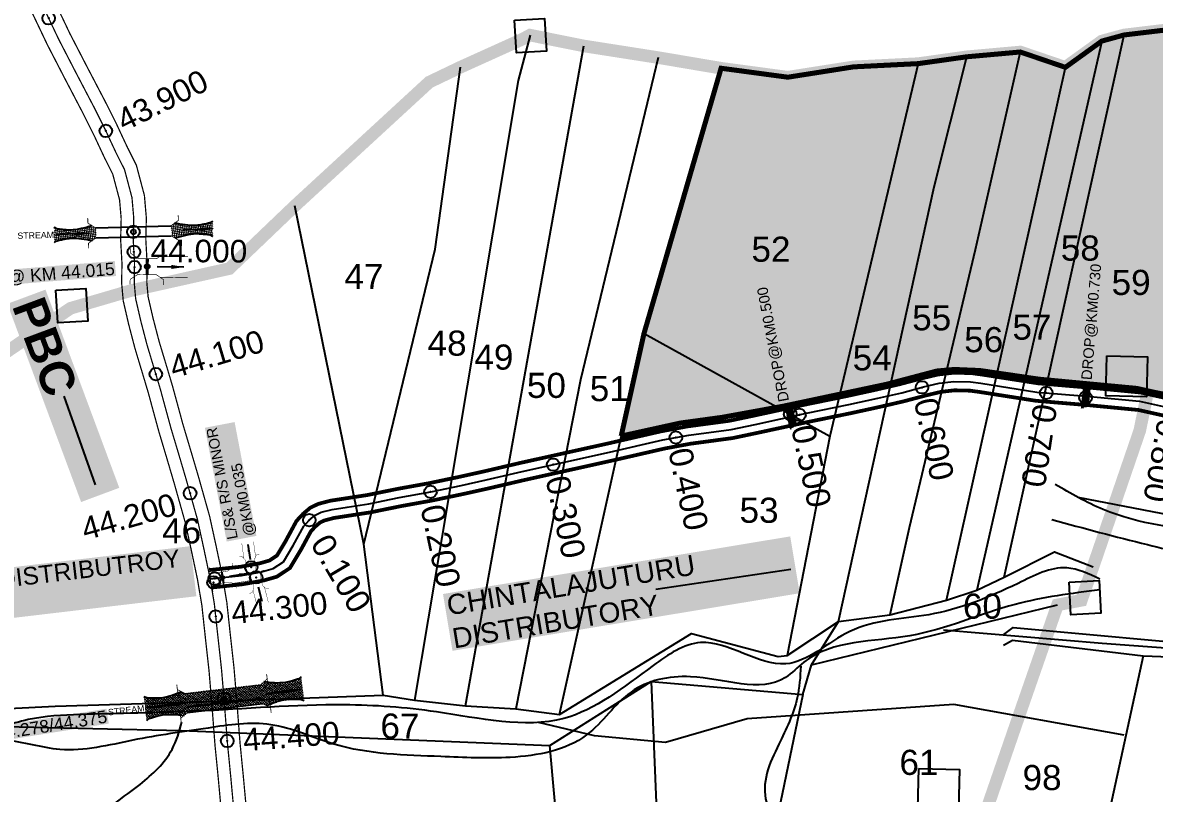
# Model space of a CAD drawing. Header units: inches. Extents: x 204181 to 273365, y 1587708 to 1600456.
# Drawn here: x 206651 to 207552, y 1595869 to 1596483 of the extents above; entities that cross this region are included whole.
import ezdxf
from ezdxf.enums import TextEntityAlignment as Align

# ---------------------------------------------------------------- set-up
doc = ezdxf.new("R2010")
doc.units = ezdxf.units.IN
doc.header["$LTSCALE"] = 15
doc.header["$MEASUREMENT"] = 0
doc.header["$PDMODE"] = 32
doc.header["$PDSIZE"] = 10
doc.linetypes.add('ACAD_ISO02W100', pattern=[15, 12, -3])
doc.linetypes.add('HIDDEN2', pattern=[0.1875, 0.125, -0.0625])
for name, color, linetype in [('BOUNDRY STONES', 240, 'Continuous'), ('CANAL1', 7, 'Continuous'), ('CSMark', 72, 'Continuous'), ('PAPER SIZE', 5, 'Continuous'), ('PLOT NOS', 7, 'Continuous'), ('PLOTS', 7, 'Continuous'), ('PLOTS NO', 7, 'Continuous'), ('RE REMARKS', 7, 'Continuous'), ('ROADS', 1, 'Continuous'), ('STREAM', 4, 'Continuous'), ('STREAMS', 4, 'Continuous'), ('STRUCTURE', 5, 'Continuous'), ('text2', 7, 'Continuous'), ('VILLAGE BOUNDARY STONES', 1, 'Continuous'), ('VILLAGE BOUNDRY', 5, 'Continuous'), ('WUA-16', 3, 'Continuous')]:
    doc.layers.add(name, color=color, linetype=linetype)
doc.styles.get("Standard").update_dxf_attribs({"font": 'arial.ttf'})
doc.dimstyles.get("Standard").update_dxf_attribs({"dimtxt": 0.18, "dimasz": 0.18, "dimexe": 0.18, "dimexo": 0.0625, "dimgap": 0.09, "dimtad": 0, "dimtih": 1, "dimtoh": 1, "dimdec": 4, "dimzin": 0, "dimdsep": 46, "dimtxsty": 'Standard', "dimcen": 0.09, "dimadec": 0, "dimazin": 0, "dimtfac": 1, "dimtdec": 4, "dimtofl": 0, "dimtmove": 0, "dimatfit": 3, "dimfxl": 1, "dimtolj": 1, "dimtzin": 0, "dimarcsym": 0})

# ---------------------------------------------------------------- blocks, each defined once
blk = doc.blocks.new('DROP')
h = blk.add_hatch()
h.set_pattern_fill('ANSI31', color=1, scale=10, angle=45)
h.set_pattern_definition([(90, (-324.4106834783561, -25.76868160369899), (-1.25, 0), [])])
h.paths.add_polyline_path([(-9.851358085657807, -4.339867194039471), (-13.79075268379233, 4.092655639052694), (13.79075268379233, 4.092655639052694), (10.24151515825361, -4.339867194039471)])
at = {"layer": 'STRUCTURE', "color": 5, "const_width": 0.4899999999999998}
blk.add_lwpolyline([(-9.851358085657807, -4.339867194039471), (-13.79075268379233, 4.092655639052694), (13.79075268379233, 4.092655639052694), (10.24151515825361, -4.339867194039471), (-9.851358085657807, -4.339867194039471)], dxfattribs=at)
at = {"layer": 'STRUCTURE', "color": 5}
blk.add_circle((0, 0), 1.327527396726509, dxfattribs=at)
blk = doc.blocks.new('OT')
at = {"layer": 'STRUCTURE', "color": 190}
for points, const_width in [([(769775.1632526309, 1706601.817433925), (769775.1632526309, 1706597.817433925), (769769.1632526309, 1706593.817433925), (769761.7677420232, 1706593.817433925), (769754.3722314156, 1706593.817433925), (769748.3722314156, 1706597.817433925), (769748.3722314156, 1706601.817433925)], 0.5), ([(769751.3722314156, 1706595.817433925), (769729.4096428133, 1706595.817433925)], 0.5), ([(769761.7677420232, 1706593.817433925), (769761.7677420232, 1706581.01748457)], 2.5), ([(769751.3722314156, 1706579.01748457), (769729.4096428133, 1706579.01748457)], 0.5), ([(769748.3722314156, 1706573.01748457), (769748.3722314156, 1706577.01748457), (769754.3722314156, 1706581.01748457), (769761.7677420232, 1706581.01748457), (769761.7677420232, 1706581.01748457), (769761.7677420232, 1706581.01748457), (769769.1632526309, 1706581.01748457), (769775.1632526309, 1706577.01748457), (769775.1632526309, 1706573.01748457)], 0.5)]:
    blk.add_lwpolyline(points, dxfattribs=dict(at, const_width=const_width))
at = {"layer": 'STRUCTURE', "color": 0}
blk.add_circle((769761.7677420232, 1706587.417459247), 1.872905908036046, dxfattribs=at)
blk.add_leader([(769732.5849464284, 1706587.417459247), (769753.838058634, 1706587.417459247)], dimstyle='Standard', override={"dimasz": 10, "dimgap": 0.09, "dimtad": 0}, dxfattribs=at)
blk = doc.blocks.new('UT')
at = {"layer": 'STRUCTURE'}
h = blk.add_hatch(dxfattribs=at)
h.set_pattern_fill('DASH', color=150, scale=7.999999999999998, angle=-39.62775206685995, style=0)
h.set_pattern_definition([(320.37224793314, (-4370.464045089087, -6260.881149863359), (1.408001531132492, 0.1324072820072919), [0.9999999999999998, -0.9999999999999998])])
h.paths.add_polyline_path([(765162.9675066409, 1700681.885966053), (765165.5706946704, 1700680.616418319), (765167.2115574566, 1700680.268093512), (765169.1204505624, 1700680.006090325), (765172.4158343371, 1700679.627599867), (765176.4119631688, 1700679.345266073), (765179.5041916154, 1700679.470832215), (765183.0623928958, 1700679.941976878), (765187.653863331, 1700680.880728189), (765188.8854408305, 1700681.172290679), (765193.0594222734, 1700682.222896261), (765196.0594222734, 1700680.222896261), (765196.0594222732, 1700672.222896261), (765193.059422273, 1700670.222896261), (765190.5057321201, 1700670.796857346), (765188.1290725247, 1700671.306258218), (765185.4941448105, 1700671.815650651), (765183.6163483107, 1700672.12764564), (765180.9986007552, 1700672.46166047), (765180.3290960666, 1700672.523134715), (765178.4873260654, 1700672.631123998), (765176.6762091704, 1700672.636509361), (765174.5831391418, 1700672.500406373), (765172.534028191, 1700672.254105192), (765170.4159507004, 1700671.954846333), (765168.4528082367, 1700671.66088667), (765166.101004961, 1700671.20675446), (765164.9649718658, 1700670.843101195), (765162.9701249787, 1700669.702226759)])
h.paths.add_polyline_path([(765259.0594222734, 1700682.22289626), (765256.0594222734, 1700680.22289626), (765256.0594222732, 1700672.22289626), (765259.0594222732, 1700670.22289626), (765261.9351070337, 1700670.954361328), (765264.4002490969, 1700671.550062475), (765266.3788792096, 1700671.989210923), (765269.093032495, 1700672.510050664), (765272.6518334274, 1700672.97822495), (765276.0687944656, 1700673.093904169), (765278.5781092133, 1700672.933545554), (765281.1683763347, 1700672.653460775), (765283.8680040132, 1700672.3279393), (765286.4420291914, 1700671.859000532), (765287.9990189318, 1700671.256817373), (765289.1513379057, 1700670.559826468), (765289.1487195679, 1700682.743565763), (765287.5893077053, 1700681.791647122), (765285.7373813264, 1700681.170064355), (765283.0007571635, 1700680.681356852), (765281.1888035367, 1700680.417637402), (765276.6898998322, 1700679.872435108), (765272.6690061819, 1700679.859315587), (765268.7030904231, 1700680.287947755), (765264.817948322, 1700680.971872088), (765261.162969874, 1700681.748857019)])
at = {"layer": 'STRUCTURE', "color": 150, "const_width": 0.6280741461245082}
for points in [[(765190.0594222734, 1700688.222896261), (765190.0594222734, 1700684.222896261), (765196.0594222734, 1700680.222896261), (765256.0594222734, 1700680.22289626), (765262.0594222734, 1700684.22289626), (765262.0594222734, 1700688.22289626)], [(765190.0594222732, 1700664.222896261), (765190.0594222732, 1700668.222896261), (765196.0594222732, 1700672.222896261), (765256.0594222732, 1700672.22289626), (765262.0594222732, 1700668.22289626), (765262.0594222732, 1700664.22289626)]]:
    blk.add_lwpolyline(points, dxfattribs=at)
at = {"layer": 'STRUCTURE', "color": 150}
for points in [[(765196.0594222734, 1700680.222896261), (765256.0594222734, 1700680.22289626)], [(765196.0594222732, 1700672.222896261), (765256.0594222732, 1700672.22289626)], [(765196.0594222732, 1700672.222896261), (765256.0594222732, 1700672.22289626)]]:
    blk.add_lwpolyline(points, dxfattribs=at)
at = {"layer": 'STRUCTURE', "color": 0}
blk.add_circle((765226.0594222733, 1700676.222896261), 1.88981828804203, dxfattribs=at)
at = {"layer": 'STRUCTURE', "color": 150}
for points in [[(765162.9675066409, 1700681.885966053), (765164.358628801, 1700681.068441708), (765167.8770977717, 1700680.169164927), (765171.232134209, 1700679.760402754), (765176.060009073, 1700679.351640581), (765184.7336071001, 1700680.250917361), (765193.0594222735, 1700682.222896261)], [(765289.1487195679, 1700682.743565763), (765287.7814574724, 1700681.886733643), (765284.290041913, 1700680.887563977), (765280.948015412, 1700680.383366718), (765276.1337485436, 1700679.837201234), (765267.4380478043, 1700680.488960477), (765259.0594222734, 1700682.22289626)], [(765162.9701249787, 1700669.702226759), (765164.3373870743, 1700670.559058879), (765167.8288026336, 1700671.558228544), (765171.1708291346, 1700672.062425803), (765175.985096003, 1700672.608591288), (765184.6807967423, 1700671.956832044), (765193.0594222732, 1700670.222896261)], [(765289.1513379057, 1700670.559826468), (765287.7602157457, 1700671.377350814), (765284.2417467749, 1700672.276627594), (765280.8867103376, 1700672.685389768), (765276.0588354736, 1700673.09415194), (765267.3852374465, 1700672.19487516), (765259.0594222731, 1700670.22289626)]]:
    blk.add_spline(points, degree=3, dxfattribs=at)
at = {"layer": 'STRUCTURE', "color": 0}
blk.add_text('STREAM', height=5, dxfattribs=at).set_placement((765148.2464563532, 1700675.806984554), align=Align.MIDDLE_CENTER)
for points in [[(765190.8848369633, 1700675.966282922), (765164.2099887003, 1700675.833849112)], [(765289.2568244911, 1700676.692727373), (765265.4033313843, 1700676.382461722)]]:
    blk.add_leader(points, dimstyle='Standard', override={"dimasz": 10, "dimgap": 0.09, "dimtad": 0}, dxfattribs=at)
blk = doc.blocks.new('SLB')
at = {"layer": 'STRUCTURE'}
h = blk.add_hatch(dxfattribs=at)
h.set_pattern_fill('DOTS', color=6, scale=20, angle=320.3722479339738, style=0)
h.set_pattern_definition([(320.3722479339738, (-159.4326987297973, -72.95644191955216), (1.278624159801223, 0.5641323053793466), [0, -1.25])])
h.paths.add_polyline_path([(769699.5186717048, 1706871.072614055), (769699.5186717047, 1706861.072614055), (769729.1055765299, 1706861.072614055), (769732.1055765299, 1706863.072614055), (769792.1055765299, 1706863.072614054), (769795.1055765299, 1706861.072614054), (769824.692481355, 1706861.072614054), (769824.6924813552, 1706871.072614054), (769795.10557653, 1706871.072614054), (769792.10557653, 1706869.072614054), (769732.10557653, 1706869.072614055), (769729.10557653, 1706871.072614055)])
at = {"layer": 'STRUCTURE', "color": 6, "const_width": 0.6280741461245082}
for points in [[(769726.10557653, 1706877.072614055), (769726.10557653, 1706873.072614055), (769732.10557653, 1706869.072614055), (769792.10557653, 1706869.072614054), (769798.10557653, 1706873.072614054), (769798.10557653, 1706877.072614054)], [(769726.1055765299, 1706855.072614055), (769726.1055765299, 1706859.072614055), (769732.1055765299, 1706863.072614055), (769792.1055765299, 1706863.072614054), (769798.1055765299, 1706859.072614054), (769798.1055765299, 1706855.072614054)]]:
    blk.add_lwpolyline(points, dxfattribs=at)
at = {"layer": 'STRUCTURE', "color": 6, "linetype": 'ACAD_ISO02W100', "ltscale": 0.5, "const_width": 0.5}
for points in [[(769699.5186717048, 1706871.072614055), (769729.10557653, 1706871.072614055)], [(769795.10557653, 1706871.072614054), (769824.6924813552, 1706871.072614054)], [(769699.5186717047, 1706861.072614055), (769729.1055765299, 1706861.072614055)], [(769795.1055765299, 1706861.072614054), (769824.692481355, 1706861.072614054)]]:
    blk.add_lwpolyline(points, dxfattribs=at)
at = {"layer": 'STRUCTURE', "color": 6}
blk.add_lwpolyline([(769732.1055765299, 1706863.072614055), (769792.1055765299, 1706863.072614054)], dxfattribs=at)
blk.add_lwpolyline([(769732.1055765299, 1706863.072614055), (769792.1055765299, 1706863.072614054)], dxfattribs=at)
at = {"layer": 'STRUCTURE', "color": 0}
blk.add_circle((769762.10557653, 1706866.072614054), 1.244237561477348, dxfattribs=at)
for points in [[(769703.7546974146, 1706866.04706475), (769726.6638708343, 1706866.04706475)], [(769818.6333223742, 1706865.844362141), (769795.7241489545, 1706865.844362142)]]:
    blk.add_leader(points, dimstyle='Standard', override={"dimasz": 10, "dimgap": 0.09, "dimtad": 0}, dxfattribs=at)
blk = doc.blocks.new('SP')
at = {"layer": 'STRUCTURE'}
h = blk.add_hatch(dxfattribs=at)
h.set_pattern_fill('DASH', color=256, scale=8, style=0)
h.set_pattern_definition([(0, (0, 0), (1, 1), [1, -1])])
edge = h.paths.add_edge_path()
edge.add_spline(control_points=[(769825.6998846318, 1706742.149716115), (769825.2538849328, 1706741.843835173), (769823.8040903579, 1706740.84951941), (769820.9116115965, 1706740.271124796), (769817.0237254978, 1706739.724816793), (769811.4058651323, 1706738.909695662), (769803.9999883493, 1706739.727929385), (769798.3893081942, 1706740.999362314), (769795.6105873373, 1706741.629046613)], knot_values=[0, 0, 0, 0, 1.613557225511201, 5.245130249365884, 8.62497580946186, 13.47012412667009, 22.1902159530602, 30.74637742218671, 30.74637742218671, 30.74637742218671, 30.74637742218671], degree=3, periodic=0)
edge.add_line((769795.6105873375, 1706741.629046612), (769792.6105873379, 1706739.629046612))
edge.add_line((769792.6105873379, 1706739.629046612), (769732.6105873376, 1706739.629046612))
edge.add_line((769732.6105873376, 1706739.629046612), (769729.6105873374, 1706741.629046612))
edge.add_spline(control_points=[(769729.6105873374, 1706741.629046612), (769726.8509375289, 1706740.920438928), (769721.2787648587, 1706739.489647107), (769713.899210699, 1706738.460716713), (769708.2604048095, 1706739.11542709), (769704.3585304887, 1706739.550728751), (769701.4507450095, 1706740.04646792), (769699.9732063155, 1706740.999068337), (769699.5186717048, 1706741.292116404)], knot_values=[0, 0, 0, 0, 8.556161469055684, 17.27625329548356, 22.12140161274031, 25.50124717275726, 29.13282019658805, 30.74637742212953, 30.74637742212953, 30.74637742212953, 30.74637742212953], degree=3, periodic=0)
edge.add_line((769699.5186717048, 1706741.292116404), (769699.5186717048, 1706722.106659352))
edge.add_spline(control_points=[(769699.5212900428, 1706722.10837711), (769699.9672897417, 1706722.414258052), (769701.4170843166, 1706723.408573815), (769704.3095630779, 1706723.986968429), (769708.1974491772, 1706724.533276432), (769713.8153095418, 1706725.348397563), (769721.2211863253, 1706724.530163841), (769726.8318664806, 1706723.258730911), (769729.6105873373, 1706722.629046612)], knot_values=[0, 0, 0, 0, 1.613557225511201, 5.245130249365884, 8.62497580946186, 13.47012412667009, 22.1902159530602, 30.74637742218671, 30.74637742218671, 30.74637742218671, 30.74637742218671], degree=3, periodic=0)
edge.add_line((769729.610587337, 1706722.629046612), (769732.6105873372, 1706724.629046612))
edge.add_line((769732.6105873372, 1706724.629046612), (769792.6105873372, 1706724.629046612))
edge.add_line((769792.6105873372, 1706724.629046612), (769795.6105873372, 1706722.629046612))
edge.add_spline(control_points=[(769795.6105873372, 1706722.629046612), (769798.3702371457, 1706723.337654297), (769803.9424098157, 1706724.768446117), (769811.3219639753, 1706725.797376512), (769816.9607698652, 1706725.142666135), (769820.8626441859, 1706724.707364474), (769823.7704296648, 1706724.211625304), (769825.247968359, 1706723.259024888), (769825.7025029698, 1706722.965976821)], knot_values=[0, 0, 0, 0, 8.556161469055684, 17.27625329548356, 22.12140161274031, 25.50124717275726, 29.13282019658805, 30.74637742212953, 30.74637742212953, 30.74637742212953, 30.74637742212953], degree=3, periodic=0)
edge.add_line((769825.7025029698, 1706722.965976821), (769825.6998846318, 1706742.149716115))
h.paths.add_polyline_path([(769764.1611842603, 1706732.129046612, -1), (769761.0599904143, 1706732.129046612, -1)], flags=0)
h.paths.add_polyline_path([(769761.0599904143, 1706732.129046612, 1), (769764.1611842603, 1706732.129046612, 1)], flags=16)
at = {"layer": 'STRUCTURE', "const_width": 0.6280741461245082}
for points in [[(769726.6105873373, 1706747.629046612), (769726.6105873373, 1706743.629046612), (769732.6105873373, 1706739.629046612), (769792.6105873373, 1706739.629046612), (769798.6105873373, 1706743.629046612), (769798.6105873373, 1706747.629046612)], [(769726.6105873373, 1706716.629046612), (769726.6105873373, 1706720.629046612), (769732.6105873373, 1706724.629046612), (769792.6105873373, 1706724.629046612), (769798.6105873373, 1706720.629046612), (769798.6105873373, 1706716.629046612)]]:
    blk.add_lwpolyline(points, dxfattribs=at)
at = {"layer": 'STRUCTURE', "color": 3}
blk.add_lwpolyline([(769732.6105873373, 1706724.629046612), (769792.6105873373, 1706724.629046612)], dxfattribs=at)
blk.add_lwpolyline([(769732.6105873373, 1706724.629046612), (769792.6105873373, 1706724.629046612)], dxfattribs=at)
at = {"layer": 'STRUCTURE', "color": 0}
blk.add_circle((769762.6105873373, 1706732.129046612), 1.550596922985278, dxfattribs=at)
at = {"layer": 'STRUCTURE'}
for points in [[(769699.5186717048, 1706741.292116404), (769700.9097938648, 1706740.474592058), (769704.4282628357, 1706739.575315278), (769707.783299273, 1706739.166553105), (769712.611174137, 1706738.757790932), (769721.284772164, 1706739.657067712), (769729.6105873374, 1706741.629046612)], [(769825.6998846318, 1706742.149716115), (769824.3326225362, 1706741.292883995), (769820.8412069769, 1706740.29371433), (769817.4991804758, 1706739.789517071), (769812.6849136075, 1706739.243351586), (769803.9892128682, 1706739.89511083), (769795.6105873373, 1706741.629046613)], [(769699.5212900428, 1706722.10837711), (769700.8885521383, 1706722.96520923), (769704.3799676977, 1706723.964378895), (769707.7219941987, 1706724.468576154), (769712.536261067, 1706725.014741639), (769721.2319618064, 1706724.362982395), (769729.6105873373, 1706722.629046612)], [(769825.7025029698, 1706722.965976821), (769824.3113808098, 1706723.783501166), (769820.7929118389, 1706724.682777947), (769817.4378754016, 1706725.09154012), (769812.6100005376, 1706725.500302293), (769803.9364025106, 1706724.601025512), (769795.6105873372, 1706722.629046612)]]:
    blk.add_spline(points, degree=3, dxfattribs=at)
at = {"layer": 'STRUCTURE', "color": 0}
blk.add_text('STREAM', height=5, dxfattribs=at).set_placement((769684.2926106098, 1706732.094091512), align=Align.MIDDLE_CENTER)
for points in [[(769727.4360020272, 1706732.129046612), (769700.7611537643, 1706732.129046612)], [(769824.3666876926, 1706732.129046612), (769800.5131945858, 1706732.129046612)]]:
    blk.add_leader(points, dimstyle='Standard', override={"dimasz": 10, "dimgap": 0.09, "dimtad": 0}, dxfattribs=at)
blk = doc.blocks.new('PBC')
at = {"layer": 'STRUCTURE', "color": 5, "insert": (13.58418735620216, 8.749394984683022), "char_height": 30, "width": 181.0570371527063, "attachment_point": 1, "rotation": 325.634693942822, "bg_fill": 1, "box_fill_scale": 1.1, "bg_fill_color": 7, "bg_fill_true_color": 16777215, "bg_fill_transparency": 0}
blk.add_mtext('{\\fArial|b1|i0|c0|p34;\\C256;PBC}', dxfattribs=at)
at = {"layer": 'PAPER SIZE'}
blk.add_leader([(148.598555829667, -102.5206254196819), (80.64541452931007, -54.71103890542872)], dimstyle='Standard', override={"dimasz": 40, "dimgap": 0.09, "dimtad": 0, "dimtfill": 2, "dimtfillclr": 5}, dxfattribs=at)

msp = doc.modelspace()

# ---------------------------------------------------------------- hatches: boundary and pattern name
at = {"layer": 'PLOTS NO', "true_color": 0xcd6928}
h = msp.add_hatch(color=32, dxfattribs=at)
h.dxf.hatch_style = 1
h.paths.add_polyline_path([(207127.4597294363, 1596153.455761267), (207145.6428652256, 1596235.252509126), (207206.9666922043, 1596446.287720983), (207260.0639995065, 1596439.152514594), (207312.4714117706, 1596447.391862278), (207363.8930098236, 1596449.969798792), (207402.5991926745, 1596455.41903357), (207445.0731421029, 1596459.224233862), (207480.9410239084, 1596447.002887761), (207509.9373912915, 1596467.912702755), (207527.6764014335, 1596472.779752358), (207606.5096300784, 1596482.207382849), (207603.493523836, 1596467.464182573), (207669.8156533305, 1596458.915131141), (207682.3351056129, 1596458.608649144), (207833.4613445201, 1596442.607882465), (207947.0416965474, 1596399.869614247), (208001.7991995981, 1596349.913816313), (208125.4204504414, 1596185.592090101), (208215.229012894, 1596101.283150289), (208259.5140380694, 1596053.538546068), (208443.8280624817, 1595954.197811669), (208443.7060950835, 1595918.64096761), (208364.9591804433, 1595937.208657583), (208257.5823023192, 1595934.924242948), (208120.4045707128, 1595933.583183618), (208086.2405347154, 1595990.358816808), (208062.4195740779, 1596009.112039684), (208031.7998834186, 1596020.986015268), (207878.7063473276, 1596068.882270328), (207815.8605528049, 1596087.649584071), (207819.4871809663, 1596124.494942278), (207814.450323491, 1596133.353902593), (207806.5927552236, 1596138.588713443), (207747.3304687527, 1596149.941757206), (207552.4010963133, 1596188.153176559), (207537.8809667912, 1596191.389988529), (207460.0190354043, 1596198.731007513), (207412.9448622383, 1596205.630584375), (207392.5078215431, 1596206.499377751), (207378.5444709794, 1596205.219367701), (207338.843206136, 1596194.72554413), (207256.2468884517, 1596177.204465383), (207207.8775990128, 1596168.379602815), (207174.4274892326, 1596163.796736579)])

# ---------------------------------------------------------------- linework, layer by layer
at = {"layer": 'BOUNDRY STONES'}
for points in [[(207513.8766441178, 1596217.250363799), (207546.3261536575, 1596216.45598476), (207545.5513878498, 1596184.807654135), (207513.1018783101, 1596185.602033174)], [(207364.2120113281, 1595888.911732072), (207396.6615208677, 1595888.117353033), (207395.88675506, 1595856.469022409), (207363.4372455203, 1595857.263401448)]]:
    msp.add_lwpolyline(points, close=True, dxfattribs=at)
at = {"layer": 'CANAL1', "color": 1, "ltscale": 4, "const_width": 1}
for points in [[(206673.9031596815, 1596505.063039916), (206688.6614609309, 1596474.049536843), (206702.1671038554, 1596447.877882268), (206716.899178685, 1596419.705193739), (206725.8519490054, 1596401.827971848), (206734.433963959, 1596383.446649031), (206741.631255034, 1596369.159015005), (206748.0405540299, 1596345.026705103), (206749.5805527431, 1596327.283572434), (206749.1597064902, 1596310.00263625), (206750.1765524963, 1596291.55086887), (206749.972721998, 1596275.751036849), (206750.9865012001, 1596264.342400185), (206754.9194526673, 1596247.300246739), (206759.7981794901, 1596228.634839644), (206765.879804502, 1596208.451025128), (206770.3749953638, 1596193.41896969), (206778.7143685951, 1596162.726596043), (206785.2482123608, 1596140.854544083), (206791.1144703395, 1596120.932956841), (206799.9491038632, 1596089.56485143), (206805.1063598972, 1596065.959707267), (206809.9822011777, 1596042.832296833), (206813.6022090313, 1596021.32922502), (206816.2846045327, 1595996.543364627), (206819.374090756, 1595968.647594027), (206821.8830639469, 1595938.598240565), (206824.193008202, 1595908.547022772), (206826.6086295647, 1595884.252232435), (206828.9026448577, 1595859.286777499)], [(206655.9408403185, 1596496.264960084), (206670.7405390691, 1596465.164463156), (206684.4188961446, 1596438.658117732), (206699.094821315, 1596410.592806261), (206707.8460509946, 1596393.118028153), (206716.438036041, 1596374.715350969), (206722.834744966, 1596362.016984995), (206728.2654459702, 1596341.569294897), (206729.5594472569, 1596326.660427566), (206729.1462935099, 1596309.695363751), (206730.1694475038, 1596291.12913113), (206729.961278002, 1596274.992963151), (206731.1874987999, 1596261.193599815), (206735.4965473327, 1596242.521753261), (206740.5418205099, 1596223.219160355), (206746.724195498, 1596202.700974872), (206751.1410046362, 1596187.93103031), (206759.4796314048, 1596157.241403958), (206766.0737876393, 1596135.167455917), (206771.8955296605, 1596115.397043159), (206780.5368961368, 1596084.71514857), (206785.5516401028, 1596061.762292733), (206790.3277988223, 1596039.107703167), (206793.7817909686, 1596018.59077498), (206796.4033954673, 1595994.366635373), (206799.465909244, 1595966.714405973), (206801.9469360531, 1595936.999759436), (206804.268991798, 1595906.790977228), (206806.6993704353, 1595882.347767565), (206809.0153551422, 1595857.143222501)]]:
    msp.add_lwpolyline(points, dxfattribs=at)
at = {"layer": 'CANAL1', "color": 1, "linetype": 'HIDDEN2', "ltscale": 4, "const_width": 1}
msp.add_lwpolyline([(206664.922, 1596500.664), (206679.701, 1596469.607), (206693.293, 1596443.268), (206707.997, 1596415.149), (206716.849, 1596397.473), (206725.436, 1596379.081), (206732.233, 1596365.588), (206738.153, 1596343.298), (206739.57, 1596326.972), (206739.153, 1596309.849), (206739.6906275861, 1596300.093167656), (206740.173, 1596291.34), (206739.967, 1596275.372), (206741.087, 1596262.768), (206745.208, 1596244.911), (206750.17, 1596225.927), (206756.302, 1596205.576), (206760.758, 1596190.675), (206769.097, 1596159.984), (206775.661, 1596138.011), (206781.505, 1596118.165), (206790.243, 1596087.14), (206795.329, 1596063.861), (206800.155, 1596040.97), (206803.692, 1596019.96), (206806.344, 1595995.455), (206809.42, 1595967.681), (206811.915, 1595937.799), (206813.9927248734, 1595910.768840053), (206814.231, 1595907.669), (206816.654, 1595883.3), (206818.959, 1595858.215)], dxfattribs=at)
at = {"layer": 'CANAL1', "color": 200, "linetype": 'ByBlock', "ltscale": 40, "const_width": 3}
for points in [[(206799.5582646966, 1596046.772544295), (206824.2175888821, 1596049.368054231), (206839.6916148123, 1596052.138185063), (206847.5173844684, 1596054.371811409), (206853.5154829063, 1596058.337237139), (206860.3543895801, 1596069.737182773), (206869.1148743583, 1596085.949186248), (206874.420729935, 1596091.622000091), (206880.0756928583, 1596096.40659573), (206886.394024691, 1596099.457046713), (206895.9857605965, 1596101.984598742), (206908.3810812069, 1596103.892522094), (206925.4036453213, 1596106.511758991), (206949.499765904, 1596111.425633984), (206974.7658362764, 1596115.986217143), (206998.7548754601, 1596121.015711866), (207018.482113323, 1596125.391242308), (207047.0916166976, 1596132.081360018), (207116.5867485717, 1596147.484713946), (207159.3111429303, 1596157.276159671), (207180.2865778753, 1596161.186334904), (207213.7621896241, 1596165.666576064), (207232.4990365522, 1596169.610293491), (207273.4496129247, 1596178.44451668), (207307.1367614291, 1596185.333910963), (207330.2916415063, 1596190.384599059), (207348.9874120611, 1596194.741588568), (207366.2833322052, 1596199.321066298), (207379.3913057936, 1596202.445671584), (207391.8747617258, 1596203.906902473), (207406.1074565004, 1596203.596731412), (207414.6834548293, 1596202.435926905), (207459.0980436312, 1596195.475572875), (207501.2815007966, 1596191.942953381), (207541.1604864641, 1596188.10380414), (207572.2582005079, 1596181.214610303)], [(206801.0237353035, 1596032.849455705), (206826.1864111178, 1596035.497945769), (206842.8543851878, 1596038.481814937), (206853.4366155316, 1596041.502188591), (206863.8865170937, 1596048.410762861), (206872.5216104199, 1596062.804817226), (206880.5731256417, 1596077.704813751), (206884.087270065, 1596081.461999909), (206887.7623071416, 1596084.57140427), (206891.265975309, 1596086.262953287), (206898.8422394035, 1596088.259401258), (206910.5109187932, 1596090.055477906), (206927.8683546787, 1596092.726241009), (206952.1422340961, 1596097.676366016), (206977.4461637237, 1596102.243782857), (207001.70712454, 1596107.330288134), (207021.591886677, 1596111.740757692), (207050.2003833024, 1596118.430639982), (207119.6652514284, 1596133.827286054), (207162.1588570696, 1596143.565840329), (207182.4994221247, 1596147.357665096), (207216.1358103759, 1596151.859423936), (207235.4169634479, 1596155.917706509), (207276.3283870753, 1596164.74348332), (207310.0312385709, 1596171.636089037), (207333.3723584937, 1596176.727400941), (207352.3685879389, 1596181.154411432), (207369.6986677948, 1596185.742933702), (207381.8366942063, 1596188.636328416), (207392.5392382742, 1596189.889097527), (207405.0125434996, 1596189.617268588), (207412.6605451707, 1596188.582073095), (207457.4279563689, 1596181.566427125), (207500.0264992033, 1596177.999046618), (207538.9675135358, 1596174.25019586), (207569.5217994921, 1596167.481389697)]]:
    msp.add_lwpolyline(points, dxfattribs=at)
at = {"layer": 'CANAL1', "color": 1, "ltscale": 4}
msp.add_lwpolyline([(206800.291, 1596039.811), (206825.202, 1596042.433), (206841.273, 1596045.31), (206850.477, 1596047.937), (206858.701, 1596053.374), (206866.438, 1596066.271), (206874.844, 1596081.827), (206879.254, 1596086.542), (206883.919, 1596090.489), (206888.83, 1596092.86), (206897.414, 1596095.122), (206909.446, 1596096.974), (206926.636, 1596099.619), (206950.821, 1596104.551), (206976.106, 1596109.115), (207000.231, 1596114.173), (207020.037, 1596118.566), (207048.646, 1596125.256), (207118.126, 1596140.656), (207160.735, 1596150.421), (207181.393, 1596154.272), (207214.949, 1596158.763), (207233.958, 1596162.764), (207274.889, 1596171.594), (207308.584, 1596178.485), (207331.832, 1596183.556), (207350.678, 1596187.948), (207367.991, 1596192.532), (207380.614, 1596195.541), (207392.207, 1596196.898), (207405.56, 1596196.607), (207413.672, 1596195.509), (207458.263, 1596188.521), (207500.654, 1596184.971), (207540.064, 1596181.177), (207570.89, 1596174.348)], dxfattribs=at)
at = {"layer": 'PLOTS'}
for points in [[(207054.9102685764, 1596472.656761128), (207045.4674239864, 1596436.504799936), (206984.7507728917, 1596072.805631089), (206963.0470475827, 1595943.218760177)], [(207432.2440661624, 1596041.071938741), (207527.6764014335, 1596472.779752358)], [(207003.4569712985, 1595938.751580076), (207097.7651929927, 1596464.039208921)], [(207445.0731421029, 1596459.224233862), (207409.2686583776, 1596301.63606344), (207356.7279065238, 1596080.367138197), (207341.2288808664, 1596011.196629767)], [(207509.9373912915, 1596467.912702755), (207410.513336477, 1596030.813578382)], [(207156.8889323951, 1596454.772786297), (207095.2165678846, 1596198.186024629), (207043.6669649234, 1595936.337591142)], [(207300.4986552429, 1596005.823657643), (207376.6410566731, 1596351.902674179), (207402.5991926745, 1596455.41903357)], [(206922.6887013561, 1596067.404579668), (206979.4513486538, 1596302.24358329), (206999.5643588885, 1596447.130443667)], [(207078.3960051892, 1595931.782924749), (207145.6428652256, 1596235.252509126), (207206.9666922043, 1596446.287720983)], [(207363.8930098236, 1596449.969798792), (207293.55315187, 1596153.476096675), (207259.4720599734, 1595978.82849276)], [(207386.4328965035, 1596022.885033505), (207480.9410239084, 1596447.002887761)], [(206938.1226583018, 1595947.231470008), (206922.6887013561, 1596067.404579668), (206867.6878350532, 1596336.63706286)], [(207145.6428652256, 1596235.252509126), (207293.55315187, 1596153.476096675)], [(207490.7452237603, 1596104.699730254), (207748.0713280031, 1596055.173035691)], [(206566.2216161271, 1595932.829464433), (206677.0005974866, 1595938.3227622), (206807.0301240383, 1595942.457696183), (206938.1226583018, 1595947.231470008), (206963.0470475827, 1595943.218760177), (207003.4569712985, 1595938.751580076), (207043.6669649234, 1595936.337591142), (207078.3960051892, 1595931.782924749), (207183.3220681248, 1595996.31079591), (207252.3101028834, 1595977.952618191), (207259.4720599734, 1595978.82849276), (207300.4986552429, 1596005.823657643), (207341.2288808664, 1596011.196629767), (207386.4328965035, 1596022.885033505), (207410.513336477, 1596030.813578382), (207432.2440661624, 1596041.071938741), (207472.2119610403, 1596061.233988663), (207502.9617977165, 1596049.398419308)], [(207278.8848143704, 1595971.432502533), (207474.69784674, 1596019.071548028)], [(206263.0468455315, 1595925.127115326), (206393.6350147634, 1595918.015094071), (206566.1448099622, 1595923.952081515), (206777.317686115, 1595919.046506194), (207070.7036326531, 1595907.085892224), (207151.2974245017, 1595958.156266977), (207271.9071482404, 1595947.60680697), (207278.8848143704, 1595971.432502533), (207300.4986552429, 1596005.823657643)], [(207431.8542618796, 1595995.374759326), (207439.3629729179, 1596000.957365424), (207613.5896640914, 1595985.080921053), (207728.8682041247, 1595973.711240198), (207913.9669860292, 1595962.287346622), (208120.4045707128, 1595933.583183618), (208257.5823023192, 1595934.924242948), (208363.9473762245, 1595937.447230321), (208443.7060950835, 1595918.64096761), (208593.0643842016, 1595883.749559354), (208700.2826058917, 1595856.06879084), (208722.5553747762, 1595847.940132225), (208750.6817548515, 1595835.728710689), (208860.3617345807, 1595845.256306519), (208947.0995796995, 1595835.706488533), (208944.1719528364, 1595916.173917772)], [(207431.6512472142, 1595987.081833661), (207438.9198048087, 1595991.077653365), (207542.9733239208, 1595978.60492351), (207684.6058410074, 1595973.326342857)], [(207542.9733239208, 1595978.60492351), (207501.3608450905, 1595788.118976772), (207679.215419836, 1595775.628757919)], [(207151.2974245017, 1595958.156266977), (207173.1229311696, 1595430.356927028)], [(207271.9071482404, 1595947.60680697), (207254.1676634929, 1595862.032751168), (207239.8640871755, 1595795.414122536), (207224.0099350035, 1595794.821947754), (207305.7337484546, 1595793.796019249), (207347.7586278818, 1595792.397293769), (207396.8718221674, 1595794.126475787)], [(206399.7243133087, 1595770.182041405), (206742.1987003289, 1595799.633368779), (207078, 1595825), (207070.7036326531, 1595907.085892224)]]:
    msp.add_lwpolyline(points, dxfattribs=at)
at = {"layer": 'ROADS'}
for points in [[(207653.3964215971, 1596515.702799646), (207684.2740215534, 1596435.161300883), (207716.745734935, 1596347.096432195), (207730.4504172957, 1596244.632968142), (207752.7767481166, 1596046.193678332), (207742.2108073202, 1596011.970044404), (207855.0606933664, 1596003.669519167), (207896.9171174271, 1595958.730852131), (207817.1879765729, 1595964.044325872), (207710.9511075852, 1595972.639944526), (207621.9132865425, 1595980.081352158), (207510.1086305823, 1595988.244929185), (207383.9996436059, 1595998.9324108)], [(207527.825251336, 1595915.468474115), (207392.2985419157, 1595939.689480332), (207227.8502182244, 1595928.476224364), (207162.7626414994, 1595909.454112816), (207106.2426103555, 1595914.743723412), (207061.6453106366, 1595925.399489292)]]:
    msp.add_lwpolyline(points, dxfattribs=at)
at = {"layer": 'STREAM'}
for points in [[(207508.4428599579, 1596039.603874673), (207481.9965874088, 1596048.51922149), (207443.2959930193, 1596036.202460017), (207372.3118070378, 1596011.264031407), (207309.4208608693, 1595997.895837013), (207258.3589712564, 1595972.081251526), (207190.6952370802, 1595989.064411516), (207152.7993803291, 1595970.730081786), (207081.7896294059, 1595928.626620871), (206980.4416832296, 1595933.917373695), (206907.0346244604, 1595939.46515334), (206788.6270165565, 1595934.356672305), (206696.8244034246, 1595931.781593039), (206655.4550639841, 1595927.721998705), (206614.6054722229, 1595917.637729828), (206551.5968615221, 1595918.060928892), (206497.0324513231, 1595900.458918514), (206430.3632180082, 1595882.498890771), (206389.349072022, 1595809.936587044), (206363.2622159886, 1595794.978149424), (206379.876644084, 1595787.1813973), (206384.8460280101, 1595782.754956382), (206335.7447502297, 1595787.341543898), (206266.6315547837, 1595759.145068968), (206234.7006675484, 1595757.986030521), (206206.7126219728, 1595755.677125704), (206180.3007618783, 1595734.642317554), (206152.7448534518, 1595727.676581763), (206126.8696588773, 1595709.028341133), (206090.7799773981, 1595686.428619912), (206053.3281681626, 1595664.087291795), (206019.2420167818, 1595647.660250701), (205994.8570126899, 1595661.741988136), (205936.2904266212, 1595671.152177103), (205888.6389542888, 1595668.081507015), (205855.9873916237, 1595673.611937773), (205832.9945033671, 1595681.042731563), (205791.6018793432, 1595651.071394189), (205750.0735007093, 1595620.583536389), (205706.5681866276, 1595603.952596018), (205673.8404780143, 1595603.116151105), (205636.2924877524, 1595582.451982233), (205563.4798328622, 1595589.380039888), (205511.4982423537, 1595608.945679673), (205463.4618385483, 1595612.583764585), (205429.7839445447, 1595618.391833947)], [(207508.4188893396, 1596031.082188707), (207440.8683731683, 1596019.397876744), (207357.1764231916, 1595994.547179963), (207272.8462116954, 1595973.458531754), (207258.2361657934, 1595961.398840579), (207182.5933511273, 1595961.912541429), (207135.3490305941, 1595949.705018616), (207099.8616943564, 1595915.537561546), (207039.2113331862, 1595897.706982046), (206984.0490904402, 1595898.340603488), (206898.7002674838, 1595908.222538497), (206848.5997135238, 1595923.708272286), (206798.6950193266, 1595921.055894186), (206738.8824966385, 1595911.328337615), (206680.7985134321, 1595903.985883544), (206637.2857198452, 1595911.408046869), (206569.3677701988, 1595902.446163147), (206506.4553182217, 1595887.229279568), (206473.7313535535, 1595872.267255431), (206463.8365288335, 1595872.918131607), (206429.3385968072, 1595855.743937209), (206399.732021275, 1595779.854470121), (206333.6225780018, 1595767.851271543), (206282.5579334144, 1595750.738353509), (206263.2907033022, 1595744.905188705), (206273.0962547084, 1595703.594262084), (206273.508424288, 1595661.068996191), (206270.0917572024, 1595614.651974461), (206266.6975469379, 1595597.235043796), (206272.1087651394, 1595585.388680603), (206275.026782622, 1595575.763115303), (206270.3045055259, 1595557.932287346), (206271.4353391627, 1595532.332739851), (206272.1692033992, 1595519.542631192)], [(207270.4549633017, 1595970.184386973), (207267.5618766625, 1595945.141034227), (207252.9103643603, 1595908.065954669), (207243.4198346275, 1595884.807296069), (207243.1003920808, 1595862.074851364), (207259.2436044174, 1595835.419694177), (207264.0578031786, 1595808.114506711), (207260.2130575665, 1595761.924852563), (207264.6905803072, 1595721.620849583), (207281.081221702, 1595690.653389955), (207293.0298631639, 1595642.870804446), (207295.562421626, 1595617.597941025)], [(206272.3721722534, 1595648.700366576), (206299.794652373, 1595672.03876741), (206319.5267784366, 1595693.034133123), (206351.6242598482, 1595708.610984383), (206394.6156056301, 1595729.673050926), (206425.0899778197, 1595729.30848096), (206464.785370448, 1595726.72597154), (206514.6469443649, 1595723.881513927), (206550.1023837774, 1595721.47834488), (206589.4700726412, 1595739.052970839), (206644.2507089337, 1595775.794510416), (206671.4368893256, 1595806.937854891), (206687.2727269912, 1595825.80787942), (206719.6248569579, 1595857.196727481), (206744.5799061357, 1595876.203531273), (206770.0438416094, 1595904.026995801), (206777.9290362398, 1595925.772150079)]]:
    msp.add_spline(points, degree=3, dxfattribs=at)
at = {"layer": 'STREAMS'}
for points in [[(207575.4004116519, 1596476.669013692), (207627.5246974788, 1596467.952717987), (207694.595341299, 1596467.303510689), (207755.9690022389, 1596457.404816143), (207820.735737578, 1596448.82242809), (207842.8756298513, 1596449.399926543), (207932.428998476, 1596412.223276846), (207992.1617868025, 1596369.619380772), (208036.3091547301, 1596325.232402399), (208071.675698754, 1596271.190407322), (208118.0544066297, 1596220.797063705), (208139.6525164219, 1596187.802854062), (208172.4003697956, 1596149.316636102), (208230.4871494847, 1596096.677548439), (208266.8585731694, 1596060.80280171), (208325.8578054278, 1596029.831690629), (208401.2310568046, 1595985.44553824), (208440.2936414794, 1595967.976667561), (208476.1874319368, 1595935.472109063), (208552.6223646718, 1595906.59794257), (208593.6511588819, 1595889.360799714), (208562.9147150136, 1595869.40251433), (208484.1373361737, 1595854.818404893), (208404.0010718734, 1595859.843721923), (208337.4667285092, 1595876.305866218), (208245.1991345515, 1595859.813016938), (208181.8165547271, 1595844.852035684), (208140.1092141515, 1595864.034044028), (208087.1472549588, 1595885.761443583), (208026.9745245082, 1595887.51437717), (207982.1366486935, 1595909.32275694), (207932.7604191692, 1595933.858958064), (207902.1095076395, 1595963.156534451), (207864.9950570326, 1596014.442578036), (207835.4502161364, 1596024.56828972), (207744.6052196735, 1596043.304833551), (207688.5368770547, 1596063.98878553), (207602.5863853202, 1596076.728134556), (207510.9816266135, 1596094.986300899), (207472.8203706137, 1596114.951986146)], [(207470.2451072749, 1596086.972190217), (207546.2530108572, 1596067.053055408), (207606.5216510718, 1596053.714932228), (207703.9611008495, 1596033.664092518), (207772.5706820845, 1596016.562263237), (207824.6835072332, 1596013.323686359), (207870.3926519281, 1595989.21154278), (207884.9529965331, 1595965.020718602), (207891.4036254361, 1595936.646690105), (207865.8695122736, 1595925.21439708), (207810.9446703917, 1595916.744828897), (207781.8044010621, 1595884.090073356), (207758.7041864435, 1595857.456342163), (207717.9497656827, 1595849.142363817), (207675.0561826942, 1595839.256651751), (207650.965395059, 1595829.47144508), (207608.2836243736, 1595816.776499326), (207582.4219016896, 1595814.885953287), (207560.0343317008, 1595805.900268725), (207530.3417204321, 1595796.532592715)]]:
    msp.add_spline(points, degree=3, dxfattribs=at)
at = {"layer": 'text2', "color": 3, "linetype": 'Continuous'}
for p in [(206671.8867516881, 1596486.028077869), (206717.3630187033, 1596396.372052988), (206739.6906283151, 1596300.093154427), (206757.1363435082, 1596202.785929844), (207497, 1596184, 43), (207262, 1596171, 44), (206833, 1596049, 45), (206837, 1596041, 46), (206803, 1596037, 47), (206804.7876706557, 1596009.835788304)]:
    msp.add_point(p, dxfattribs=at)
at = {"layer": 'text2'}
for p in [(206739.3038025681, 1596316.041307851), (206739.6906275861, 1596300.093167656), (206740.129556899, 1596287.972527009), (206784.3860400341, 1596107.935626338), (206804, 1596040, 24), (206811.3630531656, 1595944.409531185), (206813.9927248734, 1595910.768840053)]:
    msp.add_point(p, dxfattribs=at)
at = {"layer": 'text2', "color": 2, "linetype": 'Continuous'}
for p in [(207366.8513832396, 1596192.230261235), (207465.7317620531, 1596187.895534564), (207269.2866370245, 1596170.385408344), (207170.9942058539, 1596152.333489193), (207073.3619638056, 1596130.734207291), (206975.7452809475, 1596109.049889391), (206879.2669641742, 1596086.552968831)]:
    msp.add_point(p, dxfattribs=at)
at = {"layer": 'VILLAGE BOUNDARY STONES'}
for points in [[(207042.6531446592, 1596484.486182423), (207066.5466861362, 1596485.857133682), (207068.0369418192, 1596459.88430224), (207044.1434003422, 1596458.513350981)], [(206677.6116396281, 1596269.516971612), (206701.5051811051, 1596270.887922871), (206702.9954367881, 1596244.915091429), (206679.1018953111, 1596243.54414017)], [(207483.8363579493, 1596037.058992513), (207507.7298994263, 1596038.429943772), (207509.2201551093, 1596012.457112331), (207485.3266136324, 1596011.086161071)]]:
    msp.add_lwpolyline(points, close=True, dxfattribs=at)
at = {"layer": 'VILLAGE BOUNDRY', "linetype": 'HIDDEN2', "ltscale": 20, "const_width": 10}
for points in [[(206555.0822447546, 1596163.534608397), (206689.2255105748, 1596255.185559407), (206736.9020917356, 1596269.163312125), (206815.5761127061, 1596286.780033645), (206867.6878350532, 1596336.63706286), (206974.7125987245, 1596435.2214428), (206999.5643588885, 1596447.130443667), (207049.1497144213, 1596469.557120061), (207054.9102685764, 1596472.656761128), (207097.7651929927, 1596464.039208921), (207156.8889323951, 1596454.772786297), (207206.9666922043, 1596446.287720983), (207260.0639995065, 1596439.152514594), (207312.4714117706, 1596447.391862278), (207363.8930098236, 1596449.969798792), (207402.5991926745, 1596455.41903357), (207445.0731421029, 1596459.224233862), (207480.9410239084, 1596447.002887761), (207509.9373912915, 1596467.912702755), (207527.6764014335, 1596472.779752358), (207606.5096300784, 1596482.207382849)], [(207603.493523836, 1596467.464182573), (207540.1720474736, 1596157.938876498), (207502.9617977165, 1596049.398419308), (207493.6405930017, 1596022.7100165), (207474.69784674, 1596019.071548028), (207444.1471838866, 1595931.175494877), (207396.8718221674, 1595794.126475787), (207383.2601722046, 1595464.102441763), (207377.1583142712, 1595407.802143391), (207371.1852362943, 1595349.258391628), (207370.1487561417, 1595295.858697847), (207367.1473855156, 1595246.522631728), (207367.5028219656, 1595161.483116301), (207365.7044667917, 1595085.829739443), (207369.2624804062, 1594825.381188585), (207369.2624804062, 1594825.381188585), (207369.2624804062, 1594825.381188585), (207346.4362678025, 1594813.1265777), (207460.0493651518, 1594800.047157195), (207512.2735245287, 1594795.247071078), (207571.8058515947, 1594786.904171733)]]:
    msp.add_lwpolyline(points, dxfattribs=at)
at = {"layer": 'VILLAGE BOUNDRY', "color": 5, "linetype": 'HIDDEN2', "ltscale": 20}
msp.add_lwpolyline([(207606.5096300784, 1596482.207382849, 8, 8, 0), (207540.1720474736, 1596157.938876498, 8, 8, 0), (207502.9617977165, 1596049.398419308, 8, 8, 0), (207493.6405930016, 1596022.7100165, 8, 8, 0), (207474.69784674, 1596019.071548028, 8, 8, 0), (207444.1471838866, 1595931.175494877, 8, 8, 0), (207396.8718221674, 1595794.126475787, 8, 8, 0), (207383.2601722046, 1595464.102441763, 8, 8, 0), (207377.1583142712, 1595407.802143391, 8, 8, 0), (207371.1852362943, 1595349.258391628, 8, 8, 0), (207370.1487561417, 1595295.858697847, 8, 8, 0), (207367.1473855156, 1595246.522631728, 8, 8, 0), (207367.5028219656, 1595161.483116301, 8, 8, 0), (207365.7044667917, 1595085.829739443, 8, 8, 0), (207369.2624804061, 1594825.381188594, 8, 8, 0), (207346.4362677292, 1594813.126577708, 8, 8, 0), (207460.0493651518, 1594800.047157195, 8, 8, 0), (207512.2735245287, 1594795.247071078, 8, 8, 0), (207571.8058515946, 1594786.904171733, 8, 8, 0)], format="xyseb", dxfattribs=at)
at = {"layer": 'WUA-16', "color": 17, "const_width": 4}
for points in [[(207127.4597294363, 1596153.455761267), (207145.6428652256, 1596235.252509126), (207206.9666922043, 1596446.287720983), (207260.0639995065, 1596439.152514594), (207312.4714117706, 1596447.391862278), (207363.8930098236, 1596449.969798792), (207402.5991926745, 1596455.41903357), (207445.0731421029, 1596459.224233862), (207480.9410239084, 1596447.002887761), (207509.9373912915, 1596467.912702755), (207527.6764014335, 1596472.779752358), (207606.5096300784, 1596482.207382849)], [(207747.3304687527, 1596149.941757206), (207552.4010963133, 1596188.153176559), (207537.8809667912, 1596191.389988529), (207460.0190354043, 1596198.731007513), (207412.9448622383, 1596205.630584375), (207392.5078215431, 1596206.499377751), (207378.5444709794, 1596205.219367701), (207338.843206136, 1596194.72554413), (207256.2468884517, 1596177.204465383), (207207.8775990128, 1596168.379602815), (207174.4274892326, 1596163.796736579), (207127.4597294363, 1596153.455761267)]]:
    msp.add_lwpolyline(points, dxfattribs=at)

# ---------------------------------------------------------------- block references
at = {"xscale": 0.7, "yscale": 0.7, "zscale": 0.7}
for p, rotation in [((207497.191715298, 1596184.850388852, 43), 84.46630800652316), ((207262.46308199, 1596169.082475851, 44), 103.3761924596944)]:
    msp.add_blockref('DROP', p, dxfattribs=dict(at, rotation=rotation))
at = {"layer": 'PAPER SIZE', "xscale": 0.9, "yscale": 0.9, "zscale": 0.9, "rotation": 324.774328775974}
msp.add_blockref('PBC', (206653.2232338809, 1596267.195085851, -7.2), dxfattribs=at)
at = {"layer": 'STRUCTURE', "color": 0}
for name, p, rotation in [('UT', (-507945.4705660191, -126210.0718263898), 1.691744544321435), ('OT', (1002030.405216917, 3291134.518718489), 179.1403224272284), ('SP', (-358136.6262690796, -189077.3848284713), 6.713865205345811), ('SLB', (-358120.4652350481, -189210.3508213942), 6.713865205345811)]:
    msp.add_blockref(name, p, dxfattribs=dict(at, rotation=rotation))
for p, xscale, yscale, zscale, rotation in [((-799357.1419380289, 1890570.496539238), 0.5599999999999999, 0.5599999999999999, 0.5599999999999999, 277.9627439780562), ((550398.0073930586, 2860708.670000229), 0.7, 0.7, 0.7, 189.078539510052), ((1239706.775321943, 1416201.35704771), 0.5599999999999999, 0.5599999999999999, 0.5599999999999999, 104.4009695300696)]:
    msp.add_blockref('OT', p, dxfattribs=dict(at, xscale=xscale, yscale=yscale, zscale=zscale, rotation=rotation))

# ---------------------------------------------------------------- texts
at = {"layer": 'CSMark', "color": 1}
for s, height, rotation, p in [('43.900', 17.99999999999996, 26.60134335016179, (206727.8875033942, 1596403.569723808)), ('44.000', 17.99999999999996, 359.6913144570672, (206753.0088820418, 1596301.026514773)), ('44.100', 17.99999999999996, 16.64878558615169, (206768.7742205752, 1596207.846918322)), ('0.600', 18.99999999999999, 282.1076538873334, (207369.5447371867, 1596183.4525121)), ('0.700', 18.99999999999999, 261.3546828082359, (207465.1400591813, 1596178.73295179)), ('0.500', 18.99999999999999, 282.1076538873334, (207271.8661766273, 1596162.003257599)), ('0.800', 18.99999999999999, 259.7333106790588, (207563.9762296459, 1596166.548998717)), ('0.400', 18.99999999999999, 282.1076538873334, (207174.0466102035, 1596143.729496214)), ('0.300', 18.99999999999999, 282.1076538873334, (207076.368049644, 1596121.565029581)), ('44.200', 17.99999999999996, 15.72954619625994, (206698.5133558639, 1596078.955313534)), ('0.200', 18.99999999999999, 282.1076538873334, (206976.8494643106, 1596098.577465089)), ('0.100', 18.99999999999999, 300.541156111885, (206887.7266580136, 1596072.710820575)), ('44.300', 17.99999999999996, 6.176670615135291, (206817.1573745248, 1596012.643588677)), ('44.400', 17.99999999999996, 4.395505639661294, (206826.5709620483, 1595911.53551183))]:
    msp.add_text(s, height=height, rotation=rotation, dxfattribs=at).set_placement(p, align=Align.MIDDLE_LEFT)
at = {"layer": 'PLOT NOS'}
for s, p in [('52', (207246.6543549754, 1596302.253610733)), ('58', (207492.8095630421, 1596303.142288005)), ('47', (206922.753432625, 1596280.487823073)), ('59', (207533.2594244483, 1596275.798915531)), ('55', (207374.5585898211, 1596247.644512827)), ('57', (207454.3472511722, 1596240.209776978)), ('48', (206988.9063814487, 1596227.450549646)), ('56', (207415.9636621795, 1596230.222091911)), ('49', (207026.1624141569, 1596216.353118128)), ('54', (207327.1915867431, 1596215.78616212)), ('50', (207067.9691675445, 1596193.838810093)), ('51', (207117.9817284659, 1596191.258670659)), ('53', (207237.1773021506, 1596094.419793067)), ('46', (206777.6271046442, 1596077.97389395)), ('60', (207414.9264937756, 1596018.077560374)), ('67', (206951.3809873498, 1595922.593159956)), ('61', (207364.4055137601, 1595893.727512926)), ('98', (207462.3952953403, 1595881.621964942))]:
    msp.add_text(s, height=20, dxfattribs=at).set_placement(p, align=Align.MIDDLE_CENTER)
at = {"layer": 'STRUCTURE', "color": 5, "attachment_point": 1, "bg_fill": 1, "box_fill_scale": 1.1, "bg_fill_color": 7, "bg_fill_true_color": 16777215, "bg_fill_transparency": 0}
for s, insert, char_height, width, rotation in [('OUT LET @ KM 44.015', (206575.9988940487, 1596279.748514516), 9.999999999999998, 148.0399727148703, 4.651061547061244), ('DROP@KM0.730', (207493.4640908793, 1596198.473234704), 8.4, 90.57022100954977, 85.22958137448153), ('DROP@KM0.500', (207252.8428695325, 1596180.025949762), 8.4, 90.57022100954977, 100.84924866178662), ('L/S& R/S MINOR @KM0.035', (206814.2038038661, 1596070.45528861), 8.4, 90.57022100954977, 100.84924866178662), ('{\\C1;CHINTALAJUTURU \\PDISTRIBUTORY}', (206987.5234796896, 1596026.441346206), 16, 276.9009527205968, 9.419682825076174), ('CHINTALAJUTURU DISTRIBUTROY @ KM 44.184/44.280', (206451.7076854414, 1596025.006910185), 14, 334.0398853012051, 6.748046012645331), (' SP CUM SLB @ KM 44.278/44.375', (206495.6670338136, 1595899.720852622, 27), 9.999999999999998, 224.1586630286493, 9.12382681699062)]:
    msp.add_mtext(s, dxfattribs=dict(at, insert=insert, char_height=char_height, width=width, rotation=rotation))

# ---------------------------------------------------------------- leaders
at = {"layer": 'RE REMARKS', "color": 1}
msp.add_leader([(207262.5834777993, 1596047.114934859), (207155.0795280328, 1596031.417556026)], dimstyle='Standard', override={"dimasz": 50}, dxfattribs=at)

doc.saveas('drawing.dxf')
